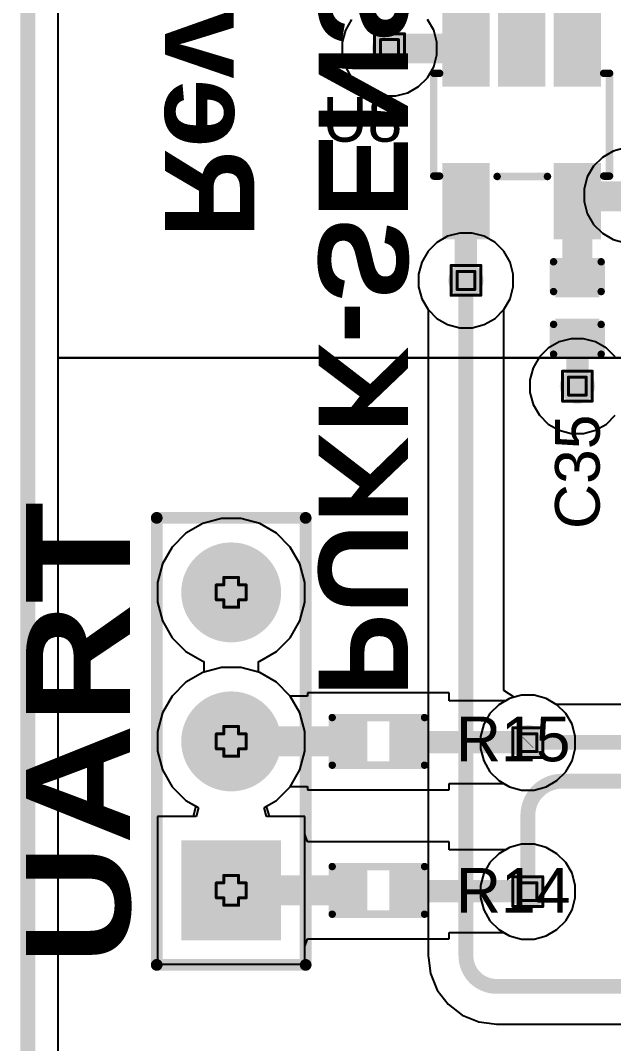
# Model space of a CAD drawing. Header units: inches. Extents: x -5 to 230, y -4 to 159.
# Drawn here: x -3.63 to 6.49, y 35.81 to 53.25 of the extents above; entities that cross this region are included whole.
import ezdxf

# ---------------------------------------------------------------- set-up
doc = ezdxf.new("R2010")
doc.units = ezdxf.units.IN
for name, color, linetype in [('Board Outline', 216, 'Continuous'), ('Bottom Layer', 5, 'Continuous'), ('Bottom Overlay', 54, 'Continuous'), ('Bottom Solder', 6, 'Continuous'), ('Drill Drawing', 1, 'Continuous'), ('Layer 1', 16, 'Continuous'), ('Layer 2', 76, 'Continuous'), ('Multi-Layer', 9, 'Continuous'), ('Pad Holes', 156, 'Continuous'), ('Top Layer', 1, 'Continuous'), ('Top Overlay', 2, 'Continuous'), ('Top Paste', 8, 'Continuous'), ('Top Solder', 216, 'Continuous'), ('Via Holes', 16, 'Continuous')]:
    doc.layers.add(name, color=color, linetype=linetype)
doc.styles.add('Arial', font='', dxfattribs={"height": 0.2})
doc.styles.add('Arial Black_Bold', font='', dxfattribs={"height": 0.2})
doc.styles.add('Arial_Bold', font='', dxfattribs={"height": 0.2})
doc.styles.get('Arial').set_extended_font_data('Arial')
doc.styles.get('Arial Black_Bold').set_extended_font_data('Arial Black', bold=True)
doc.styles.get('Arial_Bold').set_extended_font_data('Arial', bold=True)

# ---------------------------------------------------------------- blocks, each defined once
blk = doc.blocks.new('SOT_23_5_68')
at = {"layer": 'Top Layer'}
for points in [[(-1.85, 1.25), (-0.75, 1.25), (-0.75, 0.65), (-1.85, 0.65)], [(0.75, 1.25), (1.85, 1.25), (1.85, 0.65), (0.75, 0.65)], [(-1.85, 0.3), (-0.75, 0.3), (-0.75, -0.3), (-1.85, -0.3)], [(-1.85, -0.65), (-0.75, -0.65), (-0.75, -1.25), (-1.85, -1.25)], [(0.75, -0.65), (1.85, -0.65), (1.85, -1.25), (0.75, -1.25)]]:
    blk.add_hatch(color=1, dxfattribs=at).paths.add_polyline_path(points)
at = {"layer": 'Top Paste'}
for points in [[(-1.85, 1.25), (-0.75, 1.25), (-0.75, 0.65), (-1.85, 0.65)], [(0.75, 1.25), (1.85, 1.25), (1.85, 0.65), (0.75, 0.65)], [(-1.85, 0.3), (-0.75, 0.3), (-0.75, -0.3), (-1.85, -0.3)], [(-1.85, -0.65), (-0.75, -0.65), (-0.75, -1.25), (-1.85, -1.25)], [(0.75, -0.65), (1.85, -0.65), (1.85, -1.25), (0.75, -1.25)]]:
    blk.add_hatch(color=8, dxfattribs=at).paths.add_polyline_path(points)
at = {"layer": 'Top Solder'}
for points in [[(-1.952, 1.352), (-0.648, 1.352), (-0.648, 0.548), (-1.952, 0.548)], [(0.648, 1.352), (1.952, 1.352), (1.952, 0.548), (0.648, 0.548)], [(-1.952, 0.402), (-0.648, 0.402), (-0.648, -0.402), (-1.952, -0.402)], [(-1.952, -0.548), (-0.648, -0.548), (-0.648, -1.352), (-1.952, -1.352)], [(0.648, -0.548), (1.952, -0.548), (1.952, -1.352), (0.648, -1.352)]]:
    blk.add_hatch(color=216, dxfattribs=at).paths.add_polyline_path(points)
at = {"layer": 'Top Overlay', "const_width": 0.127}
for points in [[(0.874, 1.499), (-0.879, 1.499)], [(-0.879, 1.399), (-0.879, 1.499)], [(0.874, 1.399), (0.874, 1.499)], [(-2.007, 0.94), (-2.134, 1.067)], [(-2.134, 0.813), (-2.134, 1.067)], [(-2.134, 0.813), (-2.007, 0.94)], [(0.88, -0.418), (0.88, 0.44)], [(-0.879, -1.499), (-0.879, -1.399)], [(0.874, -1.499), (0.874, -1.399)], [(0.874, -1.499), (-0.879, -1.499)]]:
    blk.add_lwpolyline(points, dxfattribs=at)
at = {"layer": 'Top Overlay', "const_width": 0.0635}
for points in [[(-0.911, 1.499, 1), (-0.847, 1.499, 1)], [(-0.911, 1.499, 1), (-0.847, 1.499, 1)], [(-0.911, 1.399, 1), (-0.847, 1.399, 1)], [(0.842, 1.499, 1), (0.905, 1.499, 1)], [(0.842, 1.499, 1), (0.905, 1.499, 1)], [(0.842, 1.399, 1), (0.905, 1.399, 1)], [(-2.165, 1.067, 1), (-2.102, 1.067, 1)], [(-2.165, 1.067, 1), (-2.102, 1.067, 1)], [(-2.165, 0.813, 1), (-2.102, 0.813, 1)], [(-2.165, 0.813, 1), (-2.102, 0.813, 1)], [(-2.038, 0.94, 1), (-1.975, 0.94, 1)], [(-2.038, 0.94, 1), (-1.975, 0.94, 1)], [(0.848, 0.44, 1), (0.912, 0.44, 1)], [(0.848, -0.418, 1), (0.912, -0.418, 1)], [(-0.911, -1.399, 1), (-0.847, -1.399, 1)], [(0.842, -1.399, 1), (0.905, -1.399, 1)], [(-0.911, -1.499, 1), (-0.847, -1.499, 1)], [(-0.911, -1.499, 1), (-0.847, -1.499, 1)], [(0.842, -1.499, 1), (0.905, -1.499, 1)], [(0.842, -1.499, 1), (0.905, -1.499, 1)]]:
    blk.add_lwpolyline(points, format="xyb", close=True, dxfattribs=at)
blk = doc.blocks.new('R___0402_165')
at = {"layer": 'Top Layer'}
for points in [[(-0.699, -0.318), (-0.699, 0.318), (-0.241, 0.318), (-0.241, -0.318)], [(0.241, -0.318), (0.241, 0.318), (0.699, 0.318), (0.699, -0.318)]]:
    blk.add_hatch(color=1, dxfattribs=at).paths.add_polyline_path(points)
at = {"layer": 'Top Paste'}
for points in [[(-0.699, -0.318), (-0.699, 0.318), (-0.241, 0.318), (-0.241, -0.318)], [(0.241, -0.318), (0.241, 0.318), (0.699, 0.318), (0.699, -0.318)]]:
    blk.add_hatch(color=8, dxfattribs=at).paths.add_polyline_path(points)
at = {"layer": 'Top Solder'}
for points in [[(-0.754, -0.373), (-0.754, 0.373), (-0.186, 0.373), (-0.186, -0.373)], [(0.186, -0.373), (0.186, 0.373), (0.754, 0.373), (0.754, -0.373)]]:
    blk.add_hatch(color=216, dxfattribs=at).paths.add_polyline_path(points)
at = {"layer": 'Top Overlay'}
for points, const_width in [([(-0.787, 0.406), (0.787, 0.406)], 0.127), ([(-0.787, -0.406), (-0.787, 0.406)], 0.127), ([(0.787, -0.406), (0.787, 0.406)], 0.127), ([(-0.787, -0.406), (0.787, -0.406)], 0.127), ([(-0.813, -0.432), (0.813, -0.432)], 0.00323)]:
    blk.add_lwpolyline(points, dxfattribs=dict(at, const_width=const_width))
for points, const_width in [([(-0.819, 0.406, 1), (-0.756, 0.406, 1)], 0.0635), ([(-0.819, 0.406, 1), (-0.756, 0.406, 1)], 0.0635), ([(0.756, 0.406, 1), (0.819, 0.406, 1)], 0.0635), ([(0.756, 0.406, 1), (0.819, 0.406, 1)], 0.0635), ([(-0.819, -0.406, 1), (-0.756, -0.406, 1)], 0.0635), ([(-0.819, -0.406, 1), (-0.756, -0.406, 1)], 0.0635), ([(0.756, -0.406, 1), (0.819, -0.406, 1)], 0.0635), ([(0.756, -0.406, 1), (0.819, -0.406, 1)], 0.0635), ([(-0.814, -0.432, 1), (-0.812, -0.432, 1)], 0.00161), ([(0.812, -0.432, 1), (0.814, -0.432, 1)], 0.00161)]:
    blk.add_lwpolyline(points, format="xyb", close=True, dxfattribs=dict(at, const_width=const_width))
blk = doc.blocks.new('R___0402_166')
at = {"layer": 'Top Layer'}
for points in [[(-0.699, -0.318), (-0.699, 0.318), (-0.241, 0.318), (-0.241, -0.318)], [(0.241, -0.318), (0.241, 0.318), (0.699, 0.318), (0.699, -0.318)]]:
    blk.add_hatch(color=1, dxfattribs=at).paths.add_polyline_path(points)
at = {"layer": 'Top Paste'}
for points in [[(-0.699, -0.318), (-0.699, 0.318), (-0.241, 0.318), (-0.241, -0.318)], [(0.241, -0.318), (0.241, 0.318), (0.699, 0.318), (0.699, -0.318)]]:
    blk.add_hatch(color=8, dxfattribs=at).paths.add_polyline_path(points)
at = {"layer": 'Top Solder'}
for points in [[(-0.754, -0.373), (-0.754, 0.373), (-0.186, 0.373), (-0.186, -0.373)], [(0.186, -0.373), (0.186, 0.373), (0.754, 0.373), (0.754, -0.373)]]:
    blk.add_hatch(color=216, dxfattribs=at).paths.add_polyline_path(points)
at = {"layer": 'Top Overlay'}
for points, const_width in [([(-0.787, 0.406), (0.787, 0.406)], 0.127), ([(-0.787, -0.406), (-0.787, 0.406)], 0.127), ([(0.787, -0.406), (0.787, 0.406)], 0.127), ([(-0.787, -0.406), (0.787, -0.406)], 0.127), ([(-0.813, -0.432), (0.813, -0.432)], 0.00323)]:
    blk.add_lwpolyline(points, dxfattribs=dict(at, const_width=const_width))
for points, const_width in [([(-0.819, 0.406, 1), (-0.756, 0.406, 1)], 0.0635), ([(-0.819, 0.406, 1), (-0.756, 0.406, 1)], 0.0635), ([(0.756, 0.406, 1), (0.819, 0.406, 1)], 0.0635), ([(0.756, 0.406, 1), (0.819, 0.406, 1)], 0.0635), ([(-0.819, -0.406, 1), (-0.756, -0.406, 1)], 0.0635), ([(-0.819, -0.406, 1), (-0.756, -0.406, 1)], 0.0635), ([(0.756, -0.406, 1), (0.819, -0.406, 1)], 0.0635), ([(0.756, -0.406, 1), (0.819, -0.406, 1)], 0.0635), ([(-0.814, -0.432, 1), (-0.812, -0.432, 1)], 0.00161), ([(0.812, -0.432, 1), (0.814, -0.432, 1)], 0.00161)]:
    blk.add_lwpolyline(points, format="xyb", close=True, dxfattribs=dict(at, const_width=const_width))
blk = doc.blocks.new('HDR1X3__189')
at = {"layer": 'Bottom Layer'}
blk.add_hatch(color=5, dxfattribs=at).paths.add_polyline_path([(-0.75, 0.75), (0.75, 0.75), (0.75, -0.75), (-0.75, -0.75)])
h = blk.add_hatch(color=5, dxfattribs=at)
edge = h.paths.add_edge_path()
edge.add_arc((2.54, 0), 0.75, 0, 360)
h = blk.add_hatch(color=5, dxfattribs=at)
edge = h.paths.add_edge_path()
edge.add_arc((5.08, 0), 0.75, 0, 360)
at = {"layer": 'Bottom Solder'}
blk.add_hatch(color=6, dxfattribs=at).paths.add_polyline_path([(-0.852, 0.852), (0.852, 0.852), (0.852, -0.852), (-0.852, -0.852)])
h = blk.add_hatch(color=6, dxfattribs=at)
edge = h.paths.add_edge_path()
edge.add_arc((2.54, 0), 0.852, 0, 360)
h = blk.add_hatch(color=6, dxfattribs=at)
edge = h.paths.add_edge_path()
edge.add_arc((5.08, 0), 0.852, 0, 360)
at = {"layer": 'Layer 1'}
blk.add_hatch(color=16, dxfattribs=at).paths.add_polyline_path([(-0.75, 0.75), (0.75, 0.75), (0.75, -0.75), (-0.75, -0.75)])
h = blk.add_hatch(color=16, dxfattribs=at)
edge = h.paths.add_edge_path()
edge.add_arc((2.54, 0), 0.75, 0, 360)
h = blk.add_hatch(color=16, dxfattribs=at)
edge = h.paths.add_edge_path()
edge.add_arc((5.08, 0), 0.75, 0, 360)
at = {"layer": 'Layer 2'}
blk.add_hatch(color=76, dxfattribs=at).paths.add_polyline_path([(-0.75, 0.75), (0.75, 0.75), (0.75, -0.75), (-0.75, -0.75)])
h = blk.add_hatch(color=76, dxfattribs=at)
edge = h.paths.add_edge_path()
edge.add_arc((2.54, 0), 0.75, 0, 360)
h = blk.add_hatch(color=76, dxfattribs=at)
edge = h.paths.add_edge_path()
edge.add_arc((5.08, 0), 0.75, 0, 360)
at = {"layer": 'Multi-Layer'}
blk.add_hatch(color=9, dxfattribs=at).paths.add_polyline_path([(-0.75, 0.75), (0.75, 0.75), (0.75, -0.75), (-0.75, -0.75)])
h = blk.add_hatch(color=9, dxfattribs=at)
edge = h.paths.add_edge_path()
edge.add_arc((2.54, 0), 0.75, 0, 360)
h = blk.add_hatch(color=9, dxfattribs=at)
edge = h.paths.add_edge_path()
edge.add_arc((5.08, 0), 0.75, 0, 360)
at = {"layer": 'Pad Holes'}
h = blk.add_hatch(color=7, dxfattribs=at)
edge = h.paths.add_edge_path()
edge.add_arc((0, 0), 0.45, 0, 360)
h = blk.add_hatch(color=7, dxfattribs=at)
edge = h.paths.add_edge_path()
edge.add_arc((2.54, 0), 0.45, 0, 360)
h = blk.add_hatch(color=7, dxfattribs=at)
edge = h.paths.add_edge_path()
edge.add_arc((5.08, 0), 0.45, 0, 360)
at = {"layer": 'Top Layer'}
blk.add_hatch(color=1, dxfattribs=at).paths.add_polyline_path([(-0.75, 0.75), (0.75, 0.75), (0.75, -0.75), (-0.75, -0.75)])
h = blk.add_hatch(color=1, dxfattribs=at)
edge = h.paths.add_edge_path()
edge.add_arc((2.54, 0), 0.75, 0, 360)
h = blk.add_hatch(color=1, dxfattribs=at)
edge = h.paths.add_edge_path()
edge.add_arc((5.08, 0), 0.75, 0, 360)
at = {"layer": 'Top Solder'}
blk.add_hatch(color=216, dxfattribs=at).paths.add_polyline_path([(-0.852, 0.852), (0.852, 0.852), (0.852, -0.852), (-0.852, -0.852)])
h = blk.add_hatch(color=216, dxfattribs=at)
edge = h.paths.add_edge_path()
edge.add_arc((2.54, 0), 0.852, 0, 360)
h = blk.add_hatch(color=216, dxfattribs=at)
edge = h.paths.add_edge_path()
edge.add_arc((5.08, 0), 0.852, 0, 360)
at = {"layer": 'Top Overlay', "const_width": 0.2}
for points in [[(-1.27, 1.27), (-1.27, -1.27)], [(-1.27, 1.27), (6.35, 1.27)], [(6.35, 1.27), (6.35, -1.27)], [(-1.27, -1.27), (6.35, -1.27)]]:
    blk.add_lwpolyline(points, dxfattribs=at)
at = {"layer": 'Top Overlay', "const_width": 0.1}
for points in [[(-1.32, 1.27, 1), (-1.22, 1.27, 1)], [(-1.32, 1.27, 1), (-1.22, 1.27, 1)], [(6.3, 1.27, 1), (6.4, 1.27, 1)], [(6.3, 1.27, 1), (6.4, 1.27, 1)], [(-1.32, -1.27, 1), (-1.22, -1.27, 1)], [(-1.32, -1.27, 1), (-1.22, -1.27, 1)], [(6.3, -1.27, 1), (6.4, -1.27, 1)], [(6.3, -1.27, 1), (6.4, -1.27, 1)]]:
    blk.add_lwpolyline(points, format="xyb", close=True, dxfattribs=at)
blk = doc.blocks.new('C___0402_228')
at = {"layer": 'Top Layer'}
for points in [[(-0.699, -0.318), (-0.699, 0.317), (-0.241, 0.317), (-0.241, -0.318)], [(0.241, -0.318), (0.241, 0.317), (0.699, 0.317), (0.699, -0.318)]]:
    blk.add_hatch(color=1, dxfattribs=at).paths.add_polyline_path(points)
at = {"layer": 'Top Paste'}
for points in [[(-0.699, -0.318), (-0.699, 0.317), (-0.241, 0.317), (-0.241, -0.318)], [(0.241, -0.318), (0.241, 0.317), (0.699, 0.317), (0.699, -0.318)]]:
    blk.add_hatch(color=8, dxfattribs=at).paths.add_polyline_path(points)
at = {"layer": 'Top Solder'}
for points in [[(-0.758, -0.377), (-0.758, 0.377), (-0.181, 0.377), (-0.181, -0.377)], [(0.181, -0.377), (0.181, 0.377), (0.758, 0.377), (0.758, -0.377)]]:
    blk.add_hatch(color=216, dxfattribs=at).paths.add_polyline_path(points)
at = {"layer": 'Top Overlay', "const_width": 0.127}
for points in [[(-0.787, -0.406), (-0.787, 0.406)], [(-0.279, 0.406), (-0.787, 0.406)], [(0.787, 0.406), (0.279, 0.406)], [(0.787, -0.406), (0.787, 0.406)], [(-0.279, -0.406), (-0.787, -0.406)], [(0.787, -0.406), (0.279, -0.406)]]:
    blk.add_lwpolyline(points, dxfattribs=at)
at = {"layer": 'Top Overlay', "const_width": 0.0635}
for points in [[(-0.819, 0.406, 1), (-0.756, 0.406, 1)], [(-0.819, 0.406, 1), (-0.756, 0.406, 1)], [(-0.311, 0.406, 1), (-0.248, 0.406, 1)], [(0.248, 0.406, 1), (0.311, 0.406, 1)], [(0.756, 0.406, 1), (0.819, 0.406, 1)], [(0.756, 0.406, 1), (0.819, 0.406, 1)], [(-0.819, -0.406, 1), (-0.756, -0.406, 1)], [(-0.819, -0.406, 1), (-0.756, -0.406, 1)], [(-0.311, -0.406, 1), (-0.248, -0.406, 1)], [(0.248, -0.406, 1), (0.311, -0.406, 1)], [(0.756, -0.406, 1), (0.819, -0.406, 1)], [(0.756, -0.406, 1), (0.819, -0.406, 1)]]:
    blk.add_lwpolyline(points, format="xyb", close=True, dxfattribs=at)

msp = doc.modelspace()

# ---------------------------------------------------------------- hatches: boundary and pattern name
at = {"layer": 'Bottom Layer'}
h = msp.add_hatch(color=5, dxfattribs=at)
edge = h.paths.add_edge_path()
edge.add_arc((2.667, 52.769), 0.3, 0, 360)
h = msp.add_hatch(color=5, dxfattribs=at)
edge = h.paths.add_edge_path()
edge.add_arc((3.97, 48.817), 0.3, 0, 360)
h = msp.add_hatch(color=5, dxfattribs=at)
edge = h.paths.add_edge_path()
edge.add_arc((5.87, 47.015), 0.3, 0, 360)
h = msp.add_hatch(color=5, dxfattribs=at)
edge = h.paths.add_edge_path()
edge.add_arc((5.026, 40.938), 0.3, 0, 360)
h = msp.add_hatch(color=5, dxfattribs=at)
edge = h.paths.add_edge_path()
edge.add_arc((5.026, 38.398), 0.3, 0, 360)
at = {"layer": 'Layer 1'}
h = msp.add_hatch(color=16, dxfattribs=at)
edge = h.paths.add_edge_path()
edge.add_arc((2.667, 52.769), 0.3, 0, 360)
h = msp.add_hatch(color=16, dxfattribs=at)
edge = h.paths.add_edge_path()
edge.add_arc((3.97, 48.817), 0.3, 0, 360)
h = msp.add_hatch(color=16, dxfattribs=at)
edge = h.paths.add_edge_path()
edge.add_arc((5.87, 47.015), 0.3, 0, 360)
h = msp.add_hatch(color=16, dxfattribs=at)
edge = h.paths.add_edge_path()
edge.add_arc((5.026, 40.938), 0.3, 0, 360)
h = msp.add_hatch(color=16, dxfattribs=at)
edge = h.paths.add_edge_path()
edge.add_arc((5.026, 38.398), 0.3, 0, 360)
at = {"layer": 'Layer 2'}
h = msp.add_hatch(color=76, dxfattribs=at)
edge = h.paths.add_edge_path()
edge.add_arc((2.667, 52.769), 0.3, 0, 360)
h = msp.add_hatch(color=76, dxfattribs=at)
edge = h.paths.add_edge_path()
edge.add_arc((3.97, 48.817), 0.3, 0, 360)
h = msp.add_hatch(color=76, dxfattribs=at)
edge = h.paths.add_edge_path()
edge.add_arc((5.87, 47.015), 0.3, 0, 360)
h = msp.add_hatch(color=76, dxfattribs=at)
edge = h.paths.add_edge_path()
edge.add_arc((5.026, 40.938), 0.3, 0, 360)
h = msp.add_hatch(color=76, dxfattribs=at)
edge = h.paths.add_edge_path()
edge.add_arc((5.026, 38.398), 0.3, 0, 360)
at = {"layer": 'Top Layer'}
h = msp.add_hatch(color=1, dxfattribs=at)
edge = h.paths.add_edge_path()
edge.add_arc((2.667, 52.769), 0.3, 0, 360)
h = msp.add_hatch(color=1, dxfattribs=at)
edge = h.paths.add_edge_path()
edge.add_arc((3.97, 48.817), 0.3, 0, 360)
h = msp.add_hatch(color=1, dxfattribs=at)
edge = h.paths.add_edge_path()
edge.add_arc((5.87, 47.015), 0.3, 0, 360)
h = msp.add_hatch(color=1, dxfattribs=at)
edge = h.paths.add_edge_path()
edge.add_arc((5.026, 40.938), 0.3, 0, 360)
h = msp.add_hatch(color=1, dxfattribs=at)
edge = h.paths.add_edge_path()
edge.add_arc((5.026, 38.398), 0.3, 0, 360)
at = {"layer": 'Via Holes'}
h = msp.add_hatch(color=7, dxfattribs=at)
edge = h.paths.add_edge_path()
edge.add_arc((2.667, 52.769), 0.15, 0, 360)
h = msp.add_hatch(color=7, dxfattribs=at)
edge = h.paths.add_edge_path()
edge.add_arc((3.97, 48.817), 0.15, 0, 360)
h = msp.add_hatch(color=7, dxfattribs=at)
edge = h.paths.add_edge_path()
edge.add_arc((5.87, 47.015), 0.15, 0, 360)
h = msp.add_hatch(color=7, dxfattribs=at)
edge = h.paths.add_edge_path()
edge.add_arc((5.026, 40.938), 0.15, 0, 360)
h = msp.add_hatch(color=7, dxfattribs=at)
edge = h.paths.add_edge_path()
edge.add_arc((5.026, 38.398), 0.15, 0, 360)

# ---------------------------------------------------------------- linework, layer by layer
at = {"layer": 'Board Outline', "const_width": 0.254}
msp.add_lwpolyline([(-3.5, -0.443), (-3.5, 73.461)], dxfattribs=at)
at = {"layer": 'Bottom Layer'}
for p, q in [((-2.982, 2.277), (-2.982, 70.735)), ((6.48, 51.021), (6.296, 50.914)), ((6.686, 51.076), (6.48, 51.021)), ((6.146, 50.764), (6.039, 50.58)), ((6.296, 50.914), (6.146, 50.764)), ((6.039, 50.58), (5.984, 50.374)), ((5.984, 50.374), (5.984, 50.161)), ((5.984, 50.161), (6.039, 49.956)), ((6.039, 49.956), (6.146, 49.772)), ((6.146, 49.772), (6.296, 49.621)), ((3.658, 49.57), (3.474, 49.463)), ((3.864, 49.625), (3.658, 49.57)), ((4.076, 49.625), (3.864, 49.625)), ((4.282, 49.57), (4.076, 49.625)), ((4.466, 49.463), (4.282, 49.57)), ((6.296, 49.621), (6.48, 49.515)), ((3.474, 49.463), (3.323, 49.313)), ((4.617, 49.313), (4.466, 49.463)), ((6.48, 49.515), (6.686, 49.46)), ((3.323, 49.313), (3.217, 49.129)), ((4.723, 49.129), (4.617, 49.313)), ((3.217, 49.129), (3.162, 48.923)), ((4.778, 48.923), (4.723, 49.129)), ((3.162, 48.923), (3.162, 48.71)), ((4.778, 48.71), (4.778, 48.923)), ((3.162, 48.71), (3.217, 48.505)), ((4.723, 48.505), (4.778, 48.71)), ((3.217, 48.505), (3.323, 48.322)), ((4.617, 48.322), (4.723, 48.505)), ((3.323, 48.322), (3.323, 37.304)), ((4.617, 41.824), (4.617, 48.322)), ((-0.199, 42.217), (-0.519, 42.131)), ((0.133, 42.217), (-0.199, 42.217)), ((0.453, 42.131), (0.133, 42.217)), ((-0.519, 42.131), (-0.805, 41.966)), ((0.739, 41.966), (0.453, 42.131)), ((-0.805, 41.966), (-1.04, 41.732)), ((0.974, 41.732), (0.739, 41.966)), ((-1.04, 41.732), (-1.205, 41.445)), ((1.139, 41.445), (0.974, 41.732)), ((4.795, 41.712), (4.617, 41.824)), ((4.919, 41.746), (4.795, 41.712)), ((5.132, 41.746), (4.919, 41.746)), ((5.338, 41.691), (5.132, 41.746)), ((5.511, 41.59), (5.338, 41.691)), ((6.993, 41.59), (5.511, 41.59)), ((-1.205, 41.445), (-1.291, 41.125)), ((1.225, 41.125), (1.139, 41.445)), ((-1.291, 41.125), (-1.291, 40.794)), ((1.225, 40.794), (1.225, 41.125)), ((-1.291, 40.794), (-1.205, 40.474)), ((1.139, 40.474), (1.225, 40.794)), ((-1.205, 40.474), (-1.04, 40.187)), ((0.974, 40.187), (1.139, 40.474)), ((-1.04, 40.187), (-0.805, 39.953)), ((0.739, 39.953), (0.974, 40.187)), ((-0.805, 39.953), (-0.636, 39.855)), ((0.571, 39.855), (0.739, 39.953)), ((-0.636, 39.855), (-0.684, 39.677)), ((0.618, 39.677), (0.571, 39.855)), ((-0.684, 39.677), (-1.291, 39.677)), ((-1.291, 39.677), (-1.291, 37.161)), ((1.225, 39.677), (0.618, 39.677)), ((1.225, 37.161), (1.225, 39.677)), ((-1.291, 37.161), (1.225, 37.161)), ((3.323, 37.304), (3.33, 37.267)), ((3.33, 37.267), (3.365, 37.002)), ((3.365, 37.002), (3.481, 36.721)), ((3.481, 36.721), (3.666, 36.479)), ((3.666, 36.479), (3.908, 36.294)), ((3.908, 36.294), (4.189, 36.178)), ((4.189, 36.178), (4.454, 36.143)), ((4.454, 36.143), (4.491, 36.136)), ((4.491, 36.136), (24.509, 36.136))]:
    msp.add_line(p, q, dxfattribs=at)
at = {"layer": 'Bottom Layer', "const_width": 0.254}
for points in [[(3.97, 37.304), (3.97, 48.817)], [(5.026, 40.938), (5.031, 40.943)], [(5.031, 40.943), (25.151, 40.943)], [(5.61, 40.281), (24.485, 40.281)], [(5.026, 38.398), (5.026, 39.697)], [(4.491, 36.783), (25.152, 36.783)]]:
    msp.add_lwpolyline(points, dxfattribs=at)
at = {"layer": 'Bottom Layer', "const_width": 0.127}
for points in [[(3.907, 48.817, 1), (4.034, 48.817, 1)], [(4.962, 40.938, 1), (5.089, 40.938, 1)], [(4.967, 40.943, 1), (5.094, 40.943, 1)], [(4.967, 40.943, 1), (5.094, 40.943, 1)], [(5.546, 40.281, 1), (5.673, 40.281, 1)], [(5.546, 40.281, 1), (5.673, 40.281, 1)], [(4.962, 39.697, 1), (5.089, 39.697, 1)], [(4.962, 39.697, 1), (5.089, 39.697, 1)], [(4.962, 38.398, 1), (5.089, 38.398, 1)], [(3.907, 37.304, 1), (4.034, 37.304, 1)], [(3.907, 37.304, 1), (4.034, 37.304, 1)], [(4.427, 36.783, 1), (4.554, 36.783, 1)], [(4.427, 36.783, 1), (4.554, 36.783, 1)]]:
    msp.add_lwpolyline(points, format="xyb", close=True, dxfattribs=at)
at = {"layer": 'Bottom Layer', "const_width": 0.254}
for points in [[(5.026, 39.697, -0.414214), (5.61, 40.281)], [(4.491, 36.783, -0.414214), (3.97, 37.304)]]:
    msp.add_lwpolyline(points, format="xyb", dxfattribs=at)
at = {"layer": 'Drill Drawing', "const_width": 0.0508}
for points in [[(2.413, 53.023), (2.921, 53.023)], [(2.413, 52.515), (2.413, 53.023)], [(2.921, 52.515), (2.921, 53.023)], [(2.515, 52.922), (2.819, 52.922)], [(2.515, 52.617), (2.515, 52.922)], [(2.819, 52.617), (2.819, 52.922)], [(2.413, 52.515), (2.921, 52.515)], [(2.515, 52.617), (2.819, 52.617)], [(3.716, 49.071), (4.224, 49.071)], [(3.716, 48.563), (3.716, 49.071)], [(4.224, 48.563), (4.224, 49.071)], [(3.818, 48.969), (4.122, 48.969)], [(3.818, 48.664), (3.818, 48.969)], [(4.122, 48.664), (4.122, 48.969)], [(3.818, 48.664), (4.122, 48.664)], [(3.716, 48.563), (4.224, 48.563)], [(5.616, 47.269), (6.124, 47.269)], [(5.616, 46.761), (5.616, 47.269)], [(6.124, 46.761), (6.124, 47.269)], [(5.718, 47.168), (6.022, 47.168)], [(5.718, 46.863), (5.718, 47.168)], [(6.022, 46.863), (6.022, 47.168)], [(5.616, 46.761), (6.124, 46.761)], [(5.718, 46.863), (6.022, 46.863)], [(-0.16, 43.626), (-0.16, 43.753)], [(-0.16, 43.753), (0.094, 43.753)], [(0.094, 43.626), (0.094, 43.753)], [(-0.287, 43.372), (-0.287, 43.626)], [(-0.287, 43.626), (-0.16, 43.626)], [(0.094, 43.626), (0.221, 43.626)], [(0.221, 43.372), (0.221, 43.626)], [(-0.287, 43.372), (-0.16, 43.372)], [(-0.16, 43.245), (-0.16, 43.372)], [(-0.16, 43.245), (0.094, 43.245)], [(0.094, 43.372), (0.221, 43.372)], [(0.094, 43.245), (0.094, 43.372)], [(-0.16, 41.086), (-0.16, 41.213)], [(-0.16, 41.213), (0.094, 41.213)], [(0.094, 41.086), (0.094, 41.213)], [(4.772, 41.192), (5.28, 41.192)], [(4.772, 40.684), (4.772, 41.192)], [(5.28, 40.684), (5.28, 41.192)], [(-0.287, 40.832), (-0.287, 41.086)], [(-0.287, 41.086), (-0.16, 41.086)], [(0.094, 41.086), (0.221, 41.086)], [(0.221, 40.832), (0.221, 41.086)], [(4.873, 41.09), (5.178, 41.09)], [(4.873, 40.785), (4.873, 41.09)], [(5.178, 40.785), (5.178, 41.09)], [(-0.287, 40.832), (-0.16, 40.832)], [(-0.16, 40.705), (-0.16, 40.832)], [(0.094, 40.832), (0.221, 40.832)], [(0.094, 40.705), (0.094, 40.832)], [(4.873, 40.785), (5.178, 40.785)], [(-0.16, 40.705), (0.094, 40.705)], [(4.772, 40.684), (5.28, 40.684)], [(-0.287, 38.292), (-0.287, 38.546)], [(-0.287, 38.546), (-0.16, 38.546)], [(-0.16, 38.546), (-0.16, 38.673)], [(-0.16, 38.673), (0.094, 38.673)], [(0.094, 38.546), (0.094, 38.673)], [(0.094, 38.546), (0.221, 38.546)], [(0.221, 38.292), (0.221, 38.546)], [(4.772, 38.652), (5.28, 38.652)], [(4.772, 38.144), (4.772, 38.652)], [(4.873, 38.55), (5.178, 38.55)], [(4.873, 38.245), (4.873, 38.55)], [(5.178, 38.245), (5.178, 38.55)], [(5.28, 38.144), (5.28, 38.652)], [(-0.287, 38.292), (-0.16, 38.292)], [(-0.16, 38.165), (-0.16, 38.292)], [(0.094, 38.292), (0.221, 38.292)], [(0.094, 38.165), (0.094, 38.292)], [(4.873, 38.245), (5.178, 38.245)], [(-0.16, 38.165), (0.094, 38.165)], [(4.772, 38.144), (5.28, 38.144)]]:
    msp.add_lwpolyline(points, dxfattribs=at)
at = {"layer": 'Drill Drawing', "const_width": 0.0254}
for points in [[(2.4, 53.023, 1), (2.426, 53.023, 1)], [(2.4, 53.023, 1), (2.426, 53.023, 1)], [(2.908, 53.023, 1), (2.934, 53.023, 1)], [(2.908, 53.023, 1), (2.934, 53.023, 1)], [(2.502, 52.922, 1), (2.527, 52.922, 1)], [(2.502, 52.922, 1), (2.527, 52.922, 1)], [(2.807, 52.922, 1), (2.832, 52.922, 1)], [(2.807, 52.922, 1), (2.832, 52.922, 1)], [(2.4, 52.515, 1), (2.426, 52.515, 1)], [(2.4, 52.515, 1), (2.426, 52.515, 1)], [(2.502, 52.617, 1), (2.527, 52.617, 1)], [(2.502, 52.617, 1), (2.527, 52.617, 1)], [(2.807, 52.617, 1), (2.832, 52.617, 1)], [(2.807, 52.617, 1), (2.832, 52.617, 1)], [(2.908, 52.515, 1), (2.934, 52.515, 1)], [(2.908, 52.515, 1), (2.934, 52.515, 1)], [(3.703, 49.071, 1), (3.729, 49.071, 1)], [(3.703, 49.071, 1), (3.729, 49.071, 1)], [(4.211, 49.071, 1), (4.237, 49.071, 1)], [(4.211, 49.071, 1), (4.237, 49.071, 1)], [(3.805, 48.969, 1), (3.83, 48.969, 1)], [(3.805, 48.969, 1), (3.83, 48.969, 1)], [(4.11, 48.969, 1), (4.135, 48.969, 1)], [(4.11, 48.969, 1), (4.135, 48.969, 1)], [(3.805, 48.664, 1), (3.83, 48.664, 1)], [(3.805, 48.664, 1), (3.83, 48.664, 1)], [(4.11, 48.664, 1), (4.135, 48.664, 1)], [(4.11, 48.664, 1), (4.135, 48.664, 1)], [(3.703, 48.563, 1), (3.729, 48.563, 1)], [(3.703, 48.563, 1), (3.729, 48.563, 1)], [(4.211, 48.563, 1), (4.237, 48.563, 1)], [(4.211, 48.563, 1), (4.237, 48.563, 1)], [(5.603, 47.269, 1), (5.629, 47.269, 1)], [(5.603, 47.269, 1), (5.629, 47.269, 1)], [(6.111, 47.269, 1), (6.137, 47.269, 1)], [(6.111, 47.269, 1), (6.137, 47.269, 1)], [(5.705, 47.168, 1), (5.73, 47.168, 1)], [(5.705, 47.168, 1), (5.73, 47.168, 1)], [(6.01, 47.168, 1), (6.035, 47.168, 1)], [(6.01, 47.168, 1), (6.035, 47.168, 1)], [(5.603, 46.761, 1), (5.629, 46.761, 1)], [(5.603, 46.761, 1), (5.629, 46.761, 1)], [(5.705, 46.863, 1), (5.73, 46.863, 1)], [(5.705, 46.863, 1), (5.73, 46.863, 1)], [(6.01, 46.863, 1), (6.035, 46.863, 1)], [(6.01, 46.863, 1), (6.035, 46.863, 1)], [(6.111, 46.761, 1), (6.137, 46.761, 1)], [(6.111, 46.761, 1), (6.137, 46.761, 1)], [(-0.173, 43.753, 1), (-0.147, 43.753, 1)], [(-0.173, 43.753, 1), (-0.147, 43.753, 1)], [(0.081, 43.753, 1), (0.107, 43.753, 1)], [(0.081, 43.753, 1), (0.107, 43.753, 1)], [(-0.3, 43.626, 1), (-0.274, 43.626, 1)], [(-0.3, 43.626, 1), (-0.274, 43.626, 1)], [(-0.173, 43.626, 1), (-0.147, 43.626, 1)], [(-0.173, 43.626, 1), (-0.147, 43.626, 1)], [(0.081, 43.626, 1), (0.107, 43.626, 1)], [(0.081, 43.626, 1), (0.107, 43.626, 1)], [(0.208, 43.626, 1), (0.234, 43.626, 1)], [(0.208, 43.626, 1), (0.234, 43.626, 1)], [(-0.3, 43.372, 1), (-0.274, 43.372, 1)], [(-0.3, 43.372, 1), (-0.274, 43.372, 1)], [(-0.173, 43.372, 1), (-0.147, 43.372, 1)], [(-0.173, 43.372, 1), (-0.147, 43.372, 1)], [(-0.173, 43.245, 1), (-0.147, 43.245, 1)], [(-0.173, 43.245, 1), (-0.147, 43.245, 1)], [(0.081, 43.372, 1), (0.107, 43.372, 1)], [(0.081, 43.372, 1), (0.107, 43.372, 1)], [(0.081, 43.245, 1), (0.107, 43.245, 1)], [(0.081, 43.245, 1), (0.107, 43.245, 1)], [(0.208, 43.372, 1), (0.234, 43.372, 1)], [(0.208, 43.372, 1), (0.234, 43.372, 1)], [(-0.173, 41.213, 1), (-0.147, 41.213, 1)], [(-0.173, 41.213, 1), (-0.147, 41.213, 1)], [(0.081, 41.213, 1), (0.107, 41.213, 1)], [(0.081, 41.213, 1), (0.107, 41.213, 1)], [(4.759, 41.192, 1), (4.784, 41.192, 1)], [(4.759, 41.192, 1), (4.784, 41.192, 1)], [(5.267, 41.192, 1), (5.292, 41.192, 1)], [(5.267, 41.192, 1), (5.292, 41.192, 1)], [(-0.3, 41.086, 1), (-0.274, 41.086, 1)], [(-0.3, 41.086, 1), (-0.274, 41.086, 1)], [(-0.173, 41.086, 1), (-0.147, 41.086, 1)], [(-0.173, 41.086, 1), (-0.147, 41.086, 1)], [(0.081, 41.086, 1), (0.107, 41.086, 1)], [(0.081, 41.086, 1), (0.107, 41.086, 1)], [(0.208, 41.086, 1), (0.234, 41.086, 1)], [(0.208, 41.086, 1), (0.234, 41.086, 1)], [(4.861, 41.09, 1), (4.886, 41.09, 1)], [(4.861, 41.09, 1), (4.886, 41.09, 1)], [(5.165, 41.09, 1), (5.191, 41.09, 1)], [(5.165, 41.09, 1), (5.191, 41.09, 1)], [(-0.3, 40.832, 1), (-0.274, 40.832, 1)], [(-0.3, 40.832, 1), (-0.274, 40.832, 1)], [(-0.173, 40.832, 1), (-0.147, 40.832, 1)], [(-0.173, 40.832, 1), (-0.147, 40.832, 1)], [(0.081, 40.832, 1), (0.107, 40.832, 1)], [(0.081, 40.832, 1), (0.107, 40.832, 1)], [(0.208, 40.832, 1), (0.234, 40.832, 1)], [(0.208, 40.832, 1), (0.234, 40.832, 1)], [(4.861, 40.785, 1), (4.886, 40.785, 1)], [(4.861, 40.785, 1), (4.886, 40.785, 1)], [(5.165, 40.785, 1), (5.191, 40.785, 1)], [(5.165, 40.785, 1), (5.191, 40.785, 1)], [(-0.173, 40.705, 1), (-0.147, 40.705, 1)], [(-0.173, 40.705, 1), (-0.147, 40.705, 1)], [(0.081, 40.705, 1), (0.107, 40.705, 1)], [(0.081, 40.705, 1), (0.107, 40.705, 1)], [(4.759, 40.684, 1), (4.784, 40.684, 1)], [(4.759, 40.684, 1), (4.784, 40.684, 1)], [(5.267, 40.684, 1), (5.292, 40.684, 1)], [(5.267, 40.684, 1), (5.292, 40.684, 1)], [(-0.3, 38.546, 1), (-0.274, 38.546, 1)], [(-0.3, 38.546, 1), (-0.274, 38.546, 1)], [(-0.173, 38.673, 1), (-0.147, 38.673, 1)], [(-0.173, 38.673, 1), (-0.147, 38.673, 1)], [(-0.173, 38.546, 1), (-0.147, 38.546, 1)], [(-0.173, 38.546, 1), (-0.147, 38.546, 1)], [(0.081, 38.673, 1), (0.107, 38.673, 1)], [(0.081, 38.673, 1), (0.107, 38.673, 1)], [(0.081, 38.546, 1), (0.107, 38.546, 1)], [(0.081, 38.546, 1), (0.107, 38.546, 1)], [(0.208, 38.546, 1), (0.234, 38.546, 1)], [(0.208, 38.546, 1), (0.234, 38.546, 1)], [(4.759, 38.652, 1), (4.784, 38.652, 1)], [(4.759, 38.652, 1), (4.784, 38.652, 1)], [(4.861, 38.55, 1), (4.886, 38.55, 1)], [(4.861, 38.55, 1), (4.886, 38.55, 1)], [(5.165, 38.55, 1), (5.191, 38.55, 1)], [(5.165, 38.55, 1), (5.191, 38.55, 1)], [(5.267, 38.652, 1), (5.292, 38.652, 1)], [(5.267, 38.652, 1), (5.292, 38.652, 1)], [(-0.3, 38.292, 1), (-0.274, 38.292, 1)], [(-0.3, 38.292, 1), (-0.274, 38.292, 1)], [(-0.173, 38.292, 1), (-0.147, 38.292, 1)], [(-0.173, 38.292, 1), (-0.147, 38.292, 1)], [(0.081, 38.292, 1), (0.107, 38.292, 1)], [(0.081, 38.292, 1), (0.107, 38.292, 1)], [(0.208, 38.292, 1), (0.234, 38.292, 1)], [(0.208, 38.292, 1), (0.234, 38.292, 1)], [(4.861, 38.245, 1), (4.886, 38.245, 1)], [(4.861, 38.245, 1), (4.886, 38.245, 1)], [(5.165, 38.245, 1), (5.191, 38.245, 1)], [(5.165, 38.245, 1), (5.191, 38.245, 1)], [(-0.173, 38.165, 1), (-0.147, 38.165, 1)], [(-0.173, 38.165, 1), (-0.147, 38.165, 1)], [(0.081, 38.165, 1), (0.107, 38.165, 1)], [(0.081, 38.165, 1), (0.107, 38.165, 1)], [(4.759, 38.144, 1), (4.784, 38.144, 1)], [(4.759, 38.144, 1), (4.784, 38.144, 1)], [(5.267, 38.144, 1), (5.292, 38.144, 1)], [(5.267, 38.144, 1), (5.292, 38.144, 1)]]:
    msp.add_lwpolyline(points, format="xyb", close=True, dxfattribs=at)
at = {"layer": 'Layer 1'}
for p, q in [((-2.982, 8.962), (-2.982, 63.828)), ((6.48, 51.021), (6.296, 50.914)), ((6.686, 51.076), (6.48, 51.021)), ((6.146, 50.764), (6.039, 50.58)), ((6.296, 50.914), (6.146, 50.764)), ((6.039, 50.58), (5.984, 50.374)), ((5.984, 50.374), (5.984, 50.161)), ((5.984, 50.161), (6.039, 49.956)), ((6.039, 49.956), (6.146, 49.772)), ((6.146, 49.772), (6.296, 49.621)), ((3.658, 49.57), (3.474, 49.463)), ((3.864, 49.625), (3.658, 49.57)), ((4.076, 49.625), (3.864, 49.625)), ((4.282, 49.57), (4.076, 49.625)), ((4.466, 49.463), (4.282, 49.57)), ((6.296, 49.621), (6.48, 49.515)), ((3.474, 49.463), (3.323, 49.313)), ((4.617, 49.313), (4.466, 49.463)), ((6.48, 49.515), (6.686, 49.46)), ((3.323, 49.313), (3.217, 49.129)), ((4.723, 49.129), (4.617, 49.313)), ((3.217, 49.129), (3.162, 48.923)), ((4.778, 48.923), (4.723, 49.129)), ((3.162, 48.923), (3.162, 48.71)), ((4.778, 48.71), (4.778, 48.923)), ((3.162, 48.71), (3.217, 48.505)), ((4.723, 48.505), (4.778, 48.71)), ((3.217, 48.505), (3.323, 48.321)), ((4.617, 48.321), (4.723, 48.505)), ((3.323, 48.321), (3.474, 48.17)), ((4.466, 48.17), (4.617, 48.321)), ((3.474, 48.17), (3.658, 48.064)), ((4.282, 48.064), (4.466, 48.17)), ((3.658, 48.064), (3.864, 48.009)), ((3.864, 48.009), (4.076, 48.009)), ((4.076, 48.009), (4.282, 48.064)), ((-0.199, 42.217), (-0.519, 42.131)), ((0.133, 42.217), (-0.199, 42.217)), ((0.453, 42.131), (0.133, 42.217)), ((-0.519, 42.131), (-0.805, 41.966)), ((0.739, 41.966), (0.453, 42.131)), ((-0.805, 41.966), (-1.04, 41.732)), ((0.974, 41.732), (0.739, 41.966)), ((-1.04, 41.732), (-1.205, 41.445)), ((1.139, 41.445), (0.974, 41.732)), ((4.714, 41.691), (4.53, 41.584)), ((4.919, 41.746), (4.714, 41.691)), ((5.132, 41.746), (4.919, 41.746)), ((5.338, 41.691), (5.132, 41.746)), ((5.522, 41.584), (5.338, 41.691)), ((4.53, 41.584), (4.379, 41.434)), ((5.672, 41.434), (5.522, 41.584)), ((-1.205, 41.445), (-1.291, 41.125)), ((1.225, 41.125), (1.139, 41.445)), ((4.379, 41.434), (4.273, 41.25)), ((5.779, 41.25), (5.672, 41.434)), ((4.273, 41.25), (4.218, 41.044)), ((5.834, 41.044), (5.779, 41.25)), ((-1.291, 41.125), (-1.291, 40.794)), ((1.225, 40.794), (1.225, 41.125)), ((4.218, 41.044), (4.218, 40.831)), ((5.834, 40.831), (5.834, 41.044)), ((4.218, 40.831), (4.273, 40.626)), ((5.779, 40.626), (5.834, 40.831)), ((-1.291, 40.794), (-1.205, 40.474)), ((1.139, 40.474), (1.225, 40.794)), ((-1.205, 40.474), (-1.04, 40.187)), ((0.974, 40.187), (1.139, 40.474)), ((4.273, 40.626), (4.379, 40.442)), ((5.672, 40.442), (5.779, 40.626)), ((4.379, 40.442), (4.53, 40.291)), ((4.53, 40.291), (4.714, 40.185)), ((5.338, 40.185), (5.522, 40.291)), ((5.522, 40.291), (5.672, 40.442)), ((-1.04, 40.187), (-0.805, 39.953)), ((0.739, 39.953), (0.974, 40.187)), ((4.714, 40.185), (4.919, 40.13)), ((4.919, 40.13), (5.132, 40.13)), ((5.132, 40.13), (5.338, 40.185)), ((-0.805, 39.953), (-0.636, 39.855)), ((0.571, 39.855), (0.739, 39.953)), ((-0.636, 39.855), (-0.684, 39.677)), ((0.618, 39.677), (0.571, 39.855)), ((-0.684, 39.677), (-1.291, 39.677)), ((-1.291, 39.677), (-1.291, 37.161)), ((1.225, 39.677), (0.618, 39.677)), ((1.225, 37.161), (1.225, 39.677)), ((4.714, 39.151), (4.53, 39.044)), ((4.919, 39.206), (4.714, 39.151)), ((5.132, 39.206), (4.919, 39.206)), ((5.338, 39.151), (5.132, 39.206)), ((5.522, 39.044), (5.338, 39.151)), ((4.379, 38.894), (4.273, 38.71)), ((4.53, 39.044), (4.379, 38.894)), ((5.672, 38.894), (5.522, 39.044)), ((5.779, 38.71), (5.672, 38.894)), ((4.273, 38.71), (4.218, 38.504)), ((5.834, 38.504), (5.779, 38.71)), ((4.218, 38.504), (4.218, 38.291)), ((5.834, 38.291), (5.834, 38.504)), ((4.218, 38.291), (4.273, 38.086)), ((5.779, 38.086), (5.834, 38.291)), ((4.273, 38.086), (4.379, 37.902)), ((5.672, 37.902), (5.779, 38.086)), ((4.379, 37.902), (4.53, 37.751)), ((5.522, 37.751), (5.672, 37.902)), ((4.53, 37.751), (4.714, 37.645)), ((5.338, 37.645), (5.522, 37.751)), ((4.714, 37.645), (4.919, 37.59)), ((4.919, 37.59), (5.132, 37.59)), ((5.132, 37.59), (5.338, 37.645)), ((-1.291, 37.161), (1.225, 37.161))]:
    msp.add_line(p, q, dxfattribs=at)
at = {"layer": 'Layer 2'}
for p, q in [((-2.982, 2.277), (-2.982, 70.735)), ((2.02, 53.266), (1.914, 53.081)), ((3.42, 53.081), (3.314, 53.266)), ((1.914, 53.081), (1.859, 52.876)), ((3.475, 52.876), (3.42, 53.081)), ((1.859, 52.876), (1.859, 52.663)), ((3.475, 52.663), (3.475, 52.876)), ((1.859, 52.663), (1.914, 52.458)), ((3.42, 52.458), (3.475, 52.663)), ((1.914, 52.458), (2.02, 52.273)), ((3.314, 52.273), (3.42, 52.458)), ((2.02, 52.273), (2.171, 52.123)), ((3.163, 52.123), (3.314, 52.273)), ((2.171, 52.123), (2.355, 52.016)), ((2.355, 52.016), (2.561, 51.961)), ((2.773, 51.961), (2.979, 52.016)), ((2.979, 52.016), (3.163, 52.123)), ((2.561, 51.961), (2.773, 51.961)), ((3.658, 49.57), (3.474, 49.463)), ((3.864, 49.625), (3.658, 49.57)), ((4.076, 49.625), (3.864, 49.625)), ((4.282, 49.57), (4.076, 49.625)), ((4.466, 49.463), (4.282, 49.57)), ((3.474, 49.463), (3.323, 49.313)), ((4.617, 49.313), (4.466, 49.463)), ((3.323, 49.313), (3.217, 49.129)), ((4.723, 49.129), (4.617, 49.313)), ((3.217, 49.129), (3.162, 48.923)), ((4.778, 48.923), (4.723, 49.129)), ((3.162, 48.923), (3.162, 48.71)), ((4.778, 48.71), (4.778, 48.923)), ((3.162, 48.71), (3.217, 48.505)), ((4.723, 48.505), (4.778, 48.71)), ((3.217, 48.505), (3.323, 48.321)), ((4.617, 48.321), (4.723, 48.505)), ((3.323, 48.321), (3.474, 48.17)), ((4.466, 48.17), (4.617, 48.321)), ((3.474, 48.17), (3.658, 48.064)), ((4.282, 48.064), (4.466, 48.17)), ((3.658, 48.064), (3.864, 48.009)), ((3.864, 48.009), (4.076, 48.009)), ((4.076, 48.009), (4.282, 48.064)), ((5.764, 47.823), (5.558, 47.768)), ((5.976, 47.823), (5.764, 47.823)), ((6.182, 47.768), (5.976, 47.823)), ((5.374, 47.662), (5.223, 47.512)), ((5.558, 47.768), (5.374, 47.662)), ((6.366, 47.662), (6.182, 47.768)), ((6.517, 47.512), (6.366, 47.662)), ((5.223, 47.512), (5.117, 47.327)), ((5.117, 47.327), (5.062, 47.122)), ((5.062, 47.122), (5.062, 46.909)), ((5.062, 46.909), (5.117, 46.704)), ((5.117, 46.704), (5.223, 46.519)), ((5.223, 46.519), (5.374, 46.369)), ((6.366, 46.369), (6.517, 46.519)), ((5.374, 46.369), (5.558, 46.262)), ((5.558, 46.262), (5.764, 46.207)), ((5.976, 46.207), (6.182, 46.262)), ((6.182, 46.262), (6.366, 46.369)), ((5.764, 46.207), (5.976, 46.207)), ((-0.519, 44.671), (-0.805, 44.506)), ((-0.199, 44.757), (-0.519, 44.671)), ((0.133, 44.757), (-0.199, 44.757)), ((0.453, 44.671), (0.133, 44.757)), ((0.739, 44.506), (0.453, 44.671)), ((-0.805, 44.506), (-1.04, 44.272)), ((0.974, 44.272), (0.739, 44.506)), ((-1.04, 44.272), (-1.205, 43.985)), ((1.139, 43.985), (0.974, 44.272)), ((-1.205, 43.985), (-1.291, 43.665)), ((1.225, 43.665), (1.139, 43.985)), ((-1.291, 43.665), (-1.291, 43.334)), ((1.225, 43.334), (1.225, 43.665)), ((-1.291, 43.334), (-1.205, 43.014)), ((1.139, 43.014), (1.225, 43.334)), ((-1.205, 43.014), (-1.04, 42.727)), ((0.974, 42.727), (1.139, 43.014)), ((-1.04, 42.727), (-0.805, 42.493)), ((0.739, 42.493), (0.974, 42.727)), ((-0.805, 42.493), (-0.519, 42.327)), ((0.453, 42.327), (0.739, 42.493)), ((-0.519, 42.327), (-0.497, 42.321)), ((-0.497, 42.321), (-0.497, 42.137)), ((0.431, 42.321), (0.453, 42.327)), ((0.431, 42.137), (0.431, 42.321)), ((-0.519, 42.131), (-0.805, 41.966)), ((-0.497, 42.137), (-0.519, 42.131)), ((0.453, 42.131), (0.431, 42.137)), ((0.739, 41.966), (0.453, 42.131)), ((-0.805, 41.966), (-1.04, 41.732)), ((0.974, 41.732), (0.739, 41.966)), ((-1.04, 41.732), (-1.205, 41.445)), ((1.139, 41.445), (0.974, 41.732)), ((4.714, 41.691), (4.53, 41.584)), ((4.919, 41.746), (4.714, 41.691)), ((5.132, 41.746), (4.919, 41.746)), ((5.338, 41.691), (5.132, 41.746)), ((5.522, 41.584), (5.338, 41.691)), ((4.53, 41.584), (4.379, 41.434)), ((5.672, 41.434), (5.522, 41.584)), ((-1.205, 41.445), (-1.291, 41.125)), ((1.225, 41.125), (1.139, 41.445)), ((4.379, 41.434), (4.273, 41.25)), ((5.779, 41.25), (5.672, 41.434)), ((4.273, 41.25), (4.218, 41.044)), ((5.834, 41.044), (5.779, 41.25)), ((-1.291, 41.125), (-1.291, 40.794)), ((1.225, 40.794), (1.225, 41.125)), ((4.218, 41.044), (4.218, 40.831)), ((5.834, 40.831), (5.834, 41.044)), ((4.218, 40.831), (4.273, 40.626)), ((5.779, 40.626), (5.834, 40.831)), ((-1.291, 40.794), (-1.205, 40.474)), ((1.139, 40.474), (1.225, 40.794)), ((-1.205, 40.474), (-1.04, 40.187)), ((0.974, 40.187), (1.139, 40.474)), ((4.273, 40.626), (4.379, 40.442)), ((5.672, 40.442), (5.779, 40.626)), ((4.379, 40.442), (4.53, 40.291)), ((4.53, 40.291), (4.714, 40.185)), ((5.338, 40.185), (5.522, 40.291)), ((5.522, 40.291), (5.672, 40.442)), ((-1.04, 40.187), (-0.805, 39.953)), ((0.739, 39.953), (0.974, 40.187)), ((4.714, 40.185), (4.919, 40.13)), ((4.919, 40.13), (5.132, 40.13)), ((5.132, 40.13), (5.338, 40.185)), ((-0.805, 39.953), (-0.636, 39.855)), ((0.571, 39.855), (0.739, 39.953)), ((-0.636, 39.855), (-0.684, 39.677)), ((0.618, 39.677), (0.571, 39.855)), ((-0.684, 39.677), (-1.291, 39.677)), ((-1.291, 39.677), (-1.291, 37.161)), ((1.225, 39.677), (0.618, 39.677)), ((1.225, 37.161), (1.225, 39.677)), ((4.714, 39.151), (4.53, 39.044)), ((4.919, 39.206), (4.714, 39.151)), ((5.132, 39.206), (4.919, 39.206)), ((5.338, 39.151), (5.132, 39.206)), ((5.522, 39.044), (5.338, 39.151)), ((4.379, 38.894), (4.273, 38.71)), ((4.53, 39.044), (4.379, 38.894)), ((5.672, 38.894), (5.522, 39.044)), ((5.779, 38.71), (5.672, 38.894)), ((4.273, 38.71), (4.218, 38.504)), ((5.834, 38.504), (5.779, 38.71)), ((4.218, 38.504), (4.218, 38.291)), ((5.834, 38.291), (5.834, 38.504)), ((4.218, 38.291), (4.273, 38.086)), ((5.779, 38.086), (5.834, 38.291)), ((4.273, 38.086), (4.379, 37.902)), ((5.672, 37.902), (5.779, 38.086)), ((4.379, 37.902), (4.53, 37.751)), ((5.522, 37.751), (5.672, 37.902)), ((4.53, 37.751), (4.714, 37.645)), ((5.338, 37.645), (5.522, 37.751)), ((4.714, 37.645), (4.919, 37.59)), ((4.919, 37.59), (5.132, 37.59)), ((5.132, 37.59), (5.338, 37.645)), ((-1.291, 37.161), (1.225, 37.161))]:
    msp.add_line(p, q, dxfattribs=at)
at = {"layer": 'Top Layer'}
for p, q in [((-2.982, 47.498), (-2.982, 54.791)), ((23.495, 47.498), (-2.982, 47.498)), ((-2.982, 2.236), (-2.982, 47.498)), ((-2.982, 47.498), (8.563, 47.498)), ((-0.199, 42.217), (-0.519, 42.131)), ((0.133, 42.217), (-0.199, 42.217)), ((0.453, 42.131), (0.133, 42.217)), ((-0.519, 42.131), (-0.805, 41.966)), ((0.739, 41.966), (0.453, 42.131)), ((-0.805, 41.966), (-1.04, 41.732)), ((0.974, 41.732), (0.739, 41.966)), ((-1.04, 41.732), (-1.205, 41.445)), ((0.976, 41.728), (0.974, 41.732)), ((1.27, 41.728), (0.976, 41.728)), ((3.683, 41.785), (1.27, 41.785)), ((1.27, 41.785), (1.27, 41.728)), ((3.683, 41.653), (3.683, 41.785)), ((4.714, 41.691), (4.649, 41.653)), ((4.919, 41.746), (4.714, 41.691)), ((5.132, 41.746), (4.919, 41.746)), ((5.338, 41.691), (5.132, 41.746)), ((5.522, 41.584), (5.338, 41.691)), ((4.649, 41.653), (3.683, 41.653)), ((5.672, 41.434), (5.522, 41.584)), ((-1.205, 41.445), (-1.291, 41.125)), ((5.779, 41.25), (5.672, 41.434)), ((5.834, 41.044), (5.779, 41.25)), ((-1.291, 41.125), (-1.291, 40.794)), ((5.834, 40.831), (5.834, 41.044)), ((5.779, 40.626), (5.834, 40.831)), ((-1.291, 40.794), (-1.205, 40.474)), ((-1.205, 40.474), (-1.04, 40.187)), ((5.672, 40.442), (5.779, 40.626)), ((5.338, 40.185), (5.522, 40.291)), ((5.522, 40.291), (5.672, 40.442)), ((-1.04, 40.187), (-0.805, 39.953)), ((0.739, 39.953), (0.974, 40.187)), ((0.974, 40.187), (0.976, 40.191)), ((0.976, 40.191), (1.27, 40.191)), ((1.27, 40.191), (1.27, 40.134)), ((1.27, 40.134), (3.683, 40.134)), ((3.683, 40.134), (3.683, 40.244)), ((3.683, 40.244), (4.611, 40.244)), ((4.611, 40.244), (4.714, 40.185)), ((4.714, 40.185), (4.919, 40.13)), ((4.919, 40.13), (5.132, 40.13)), ((5.132, 40.13), (5.338, 40.185)), ((-0.805, 39.953), (-0.592, 39.83)), ((0.527, 39.83), (0.739, 39.953)), ((-0.592, 39.83), (-0.633, 39.677)), ((0.567, 39.677), (0.527, 39.83)), ((-0.633, 39.677), (-1.291, 39.677)), ((-1.291, 39.677), (-1.291, 37.161)), ((1.225, 39.677), (0.567, 39.677)), ((1.225, 39.378), (1.225, 39.677)), ((1.27, 39.245), (1.225, 39.378)), ((3.683, 39.245), (1.27, 39.245)), ((3.683, 39.113), (3.683, 39.245)), ((4.649, 39.113), (3.683, 39.113)), ((4.714, 39.151), (4.649, 39.113)), ((4.919, 39.206), (4.714, 39.151)), ((5.132, 39.206), (4.919, 39.206)), ((5.338, 39.151), (5.132, 39.206)), ((5.522, 39.044), (5.338, 39.151)), ((5.672, 38.894), (5.522, 39.044)), ((5.779, 38.71), (5.672, 38.894)), ((5.834, 38.504), (5.779, 38.71)), ((5.834, 38.291), (5.834, 38.504)), ((5.779, 38.086), (5.834, 38.291)), ((5.672, 37.902), (5.779, 38.086)), ((5.522, 37.751), (5.672, 37.902)), ((3.683, 37.594), (3.683, 37.704)), ((3.683, 37.704), (4.611, 37.704)), ((4.611, 37.704), (4.714, 37.645)), ((5.338, 37.645), (5.522, 37.751)), ((1.225, 37.46), (1.27, 37.594)), ((1.27, 37.594), (3.683, 37.594)), ((4.714, 37.645), (4.919, 37.59)), ((4.919, 37.59), (5.132, 37.59)), ((5.132, 37.59), (5.338, 37.645)), ((1.225, 37.161), (1.225, 37.46)), ((-1.291, 37.161), (1.225, 37.161))]:
    msp.add_line(p, q, dxfattribs=at)
for points, const_width in [([(4.92, 52.769), (4.92, 53.618)], 0.508), ([(2.667, 52.769), (3.97, 52.769)], 0.508), ([(5.87, 50.204), (5.916, 50.25)], 0.508), ([(5.87, 48.929), (5.87, 50.204)], 0.508), ([(5.916, 50.25), (6.774, 50.25)], 0.508), ([(3.97, 48.817), (3.97, 50.169)], 0.381), ([(5.87, 47.015), (5.87, 47.877)], 0.381), ([(-0.033, 40.959), (1.903, 40.959)], 0.508), ([(2.985, 40.948), (2.985, 40.959)], 0.381), ([(2.985, 40.948), (5.015, 40.948)], 0.381), ([(5.015, 40.948), (5.026, 40.938)], 0.381), ([(-0.033, 38.419), (1.903, 38.419)], 0.508), ([(2.985, 38.408), (2.985, 38.419)], 0.381), ([(2.985, 38.408), (5.015, 38.408)], 0.381), ([(5.015, 38.408), (5.026, 38.398)], 0.381)]:
    msp.add_lwpolyline(points, dxfattribs=dict(at, const_width=const_width))
for points, const_width in [([(2.54, 52.769, 1), (2.794, 52.769, 1)], 0.254), ([(3.843, 52.769, 1), (4.097, 52.769, 1)], 0.254), ([(4.793, 52.769, 1), (5.047, 52.769, 1)], 0.254), ([(5.743, 50.204, 1), (5.997, 50.204, 1)], 0.254), ([(5.743, 50.204, 1), (5.997, 50.204, 1)], 0.254), ([(5.789, 50.25, 1), (6.043, 50.25, 1)], 0.254), ([(5.789, 50.25, 1), (6.043, 50.25, 1)], 0.254), ([(3.875, 50.169, 1), (4.065, 50.169, 1)], 0.191), ([(5.743, 48.929, 1), (5.997, 48.929, 1)], 0.254), ([(3.875, 48.817, 1), (4.065, 48.817, 1)], 0.191), ([(5.775, 47.877, 1), (5.965, 47.877, 1)], 0.191), ([(5.775, 47.015, 1), (5.965, 47.015, 1)], 0.191), ([(-0.16, 40.959, 1), (0.094, 40.959, 1)], 0.254), ([(1.776, 40.959, 1), (2.03, 40.959, 1)], 0.254), ([(2.889, 40.959, 1), (3.08, 40.959, 1)], 0.191), ([(2.889, 40.948, 1), (3.08, 40.948, 1)], 0.191), ([(2.889, 40.948, 1), (3.08, 40.948, 1)], 0.191), ([(4.92, 40.948, 1), (5.11, 40.948, 1)], 0.191), ([(4.92, 40.948, 1), (5.11, 40.948, 1)], 0.191), ([(4.93, 40.938, 1), (5.121, 40.938, 1)], 0.191), ([(-0.16, 38.419, 1), (0.094, 38.419, 1)], 0.254), ([(1.776, 38.419, 1), (2.03, 38.419, 1)], 0.254), ([(2.889, 38.419, 1), (3.08, 38.419, 1)], 0.191), ([(2.889, 38.408, 1), (3.08, 38.408, 1)], 0.191), ([(2.889, 38.408, 1), (3.08, 38.408, 1)], 0.191), ([(4.92, 38.408, 1), (5.11, 38.408, 1)], 0.191), ([(4.92, 38.408, 1), (5.11, 38.408, 1)], 0.191), ([(4.93, 38.398, 1), (5.121, 38.398, 1)], 0.191)]:
    msp.add_lwpolyline(points, format="xyb", close=True, dxfattribs=dict(at, const_width=const_width))

# ---------------------------------------------------------------- block references
for name, p, rotation in [('SOT_23_5_68', (4.92, 51.469), 270), ('C___0402_228', (5.87, 48.347), 270), ('HDR1X3__189', (-0.033, 38.419), 90)]:
    msp.add_blockref(name, p, dxfattribs=dict(rotation=rotation))
for name, p in [('R___0402_165', (2.477, 40.959)), ('R___0402_166', (2.477, 38.419))]:
    msp.add_blockref(name, p)

# ---------------------------------------------------------------- texts
at = {"layer": 'Bottom Overlay', "style": 'Arial_Bold', "text_generation_flag": 2}
for s, p in [('PUKK-SENSOR-MODULE', (1.458, 41.715)), ('Rev-v1.0', (-1.16, 49.535))]:
    msp.add_text(s, height=1.524, rotation=270, dxfattribs=at).set_placement(p)
at = {"layer": 'Top Overlay', "style": 'Arial'}
for s, p in [('U8', (1.524, 51.181)), ('R15', (3.8, 40.619)), ('R14', (3.8, 38.038))]:
    msp.add_text(s, height=0.762, dxfattribs=at).set_placement(p)
at = {"layer": 'Top Overlay'}
for s, height, style, p in [('C35', 0.762, 'Arial', (6.251, 44.578)), ('UART', 1.778, 'Arial Black_Bold', (-1.756, 37.149))]:
    msp.add_text(s, height=height, rotation=90, dxfattribs=dict(at, style=style)).set_placement(p)

doc.saveas('drawing.dxf')
